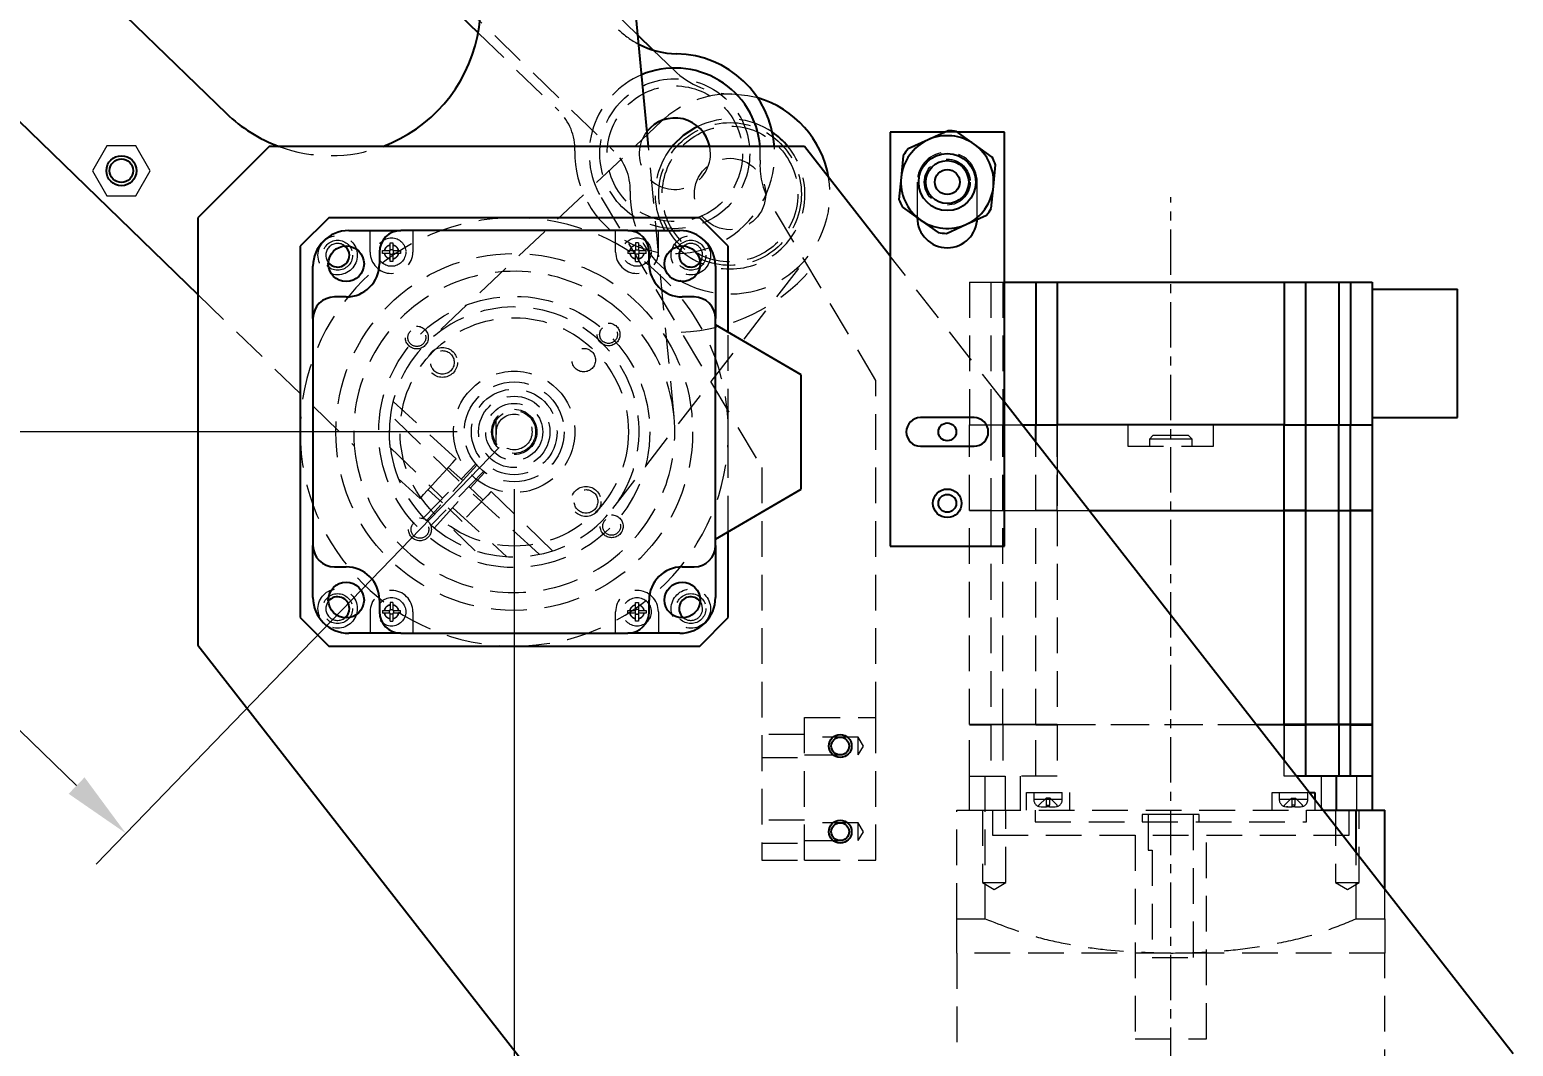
# Model space of a CAD drawing. Header units: millimetres. Extents: x -449 to 2916, y -1257 to 1632.
# Drawn here: x 1622.1 to 1830, y 791.3 to 933.7 of the extents above; entities that cross this region are included whole.
import ezdxf

# ---------------------------------------------------------------- set-up
doc = ezdxf.new("R2010")
doc.units = ezdxf.units.MM
doc.header["$PDSIZE"] = -1
doc.linetypes.add('CENTER', pattern=[10.16, 6.35, -1.27, 1.27, -1.27])
doc.linetypes.add('HIDDEN', pattern=[0.075, 0.05, -0.025])
doc.layers.add('细线层', color=252, linetype='Continuous', lineweight=13)
doc.styles.add('wf', font='')
doc.styles.get('wf').set_extended_font_data('Microsoft YaHei')
doc.dimstyles.new('wf3', dxfattribs={"dimscale": 3, "dimtxt": 3, "dimasz": 3.2, "dimexe": 2, "dimexo": 1, "dimgap": 0.8, "dimtad": 1, "dimdec": 1, "dimdsep": 46, "dimtxsty": 'wf', "dimcen": 0, "dimclrd": 6, "dimclre": 6, "dimadec": 0, "dimazin": 0, "dimtm": 1e-09, "dimtfac": 0.7, "dimtdec": 1, "dimtmove": 0, "dimatfit": 3, "dimfxl": 0, "dimtolj": 1, "dimlwd": 13, "dimlwe": 13, "dimarcsym": 0})
doc.dimstyles.new('wf8', dxfattribs={"dimscale": 8, "dimtxt": 4, "dimasz": 3.2, "dimexe": 2, "dimexo": 1, "dimgap": 0.8, "dimtad": 1, "dimdec": 1, "dimdsep": 46, "dimtxsty": 'wf', "dimcen": 0, "dimclrd": 6, "dimclre": 6, "dimadec": 0, "dimazin": 0, "dimtm": 1e-09, "dimtfac": 0.7, "dimtdec": 1, "dimtmove": 0, "dimatfit": 3, "dimfxl": 0, "dimtolj": 1, "dimlwd": 13, "dimlwe": 13, "dimarcsym": 0})

# ---------------------------------------------------------------- blocks, each defined once
blk = doc.blocks.new('*D345')
at = {"color": 6, "lineweight": 13}
for p, q in [((1465.22, 1090.79), (1408.71, 1032.42)), ((1419.78, 1030.05), (1628.7, 827.78)), ((1687.94, 875.16), (1631.43, 816.79))]:
    blk.add_line(p, q, dxfattribs=at)
at = {"color": 6}
for points in [[(1420.89, 1031.2), (1418.66, 1028.9), (1412.88, 1036.73)], [(1627.59, 826.63), (1629.82, 828.93), (1635.6, 821.1)]]:
    blk.add_solid(points, dxfattribs=at)
at = {"layer": 'Defpoints', "color": 0}
for p in [(1467.31, 1092.95), (1690.03, 877.32), (1635.6, 821.1)]:
    blk.add_point(p, dxfattribs=at)
at = {"color": 0, "insert": (1529.16, 934), "char_height": 9, "attachment_point": 5, "rotation": 315.9268, "style": 'wf'}
blk.add_mtext('\\A1;310', dxfattribs=at)
blk = doc.blocks.new('*D346')
at = {"color": 6, "lineweight": 13}
for p, q in [((1682.03, 877.32), (1572.82, 877.32)), ((1588.82, 720.42), (1588.82, 851.72)), ((1684.03, 694.82), (1572.82, 694.82))]:
    blk.add_line(p, q, dxfattribs=at)
at = {"color": 6}
for points in [[(1593.08, 851.72), (1584.55, 851.72), (1588.82, 877.32)], [(1584.55, 720.42), (1593.08, 720.42), (1588.82, 694.82)]]:
    blk.add_solid(points, dxfattribs=at)
at = {"layer": 'Defpoints', "color": 0}
for p in [(1588.82, 877.32), (1690.03, 877.32), (1692.03, 694.82)]:
    blk.add_point(p, dxfattribs=at)
at = {"color": 0, "insert": (1565.79, 786.07), "char_height": 32, "attachment_point": 5, "rotation": 90, "style": 'wf'}
blk.add_mtext('\\A1;182.5', dxfattribs=at)
blk = doc.blocks.new('*D347')
at = {"color": 6, "lineweight": 13}
for p, q in [((1690.03, 869.32), (1690.03, 608.83)), ((1782.03, 677.95), (1782.03, 608.83)), ((1756.43, 624.83), (1715.63, 624.83))]:
    blk.add_line(p, q, dxfattribs=at)
at = {"color": 6}
for points in [[(1715.63, 629.1), (1715.63, 620.57), (1690.03, 624.83)], [(1756.43, 620.57), (1756.43, 629.1), (1782.03, 624.83)]]:
    blk.add_solid(points, dxfattribs=at)
at = {"layer": 'Defpoints', "color": 0}
for p in [(1690.03, 877.32), (1782.03, 685.95), (1690.03, 624.83)]:
    blk.add_point(p, dxfattribs=at)
at = {"color": 0, "insert": (1736.03, 647.77), "char_height": 32, "attachment_point": 5, "style": 'wf'}
blk.add_mtext('\\A1;92', dxfattribs=at)

msp = doc.modelspace()

# ---------------------------------------------------------------- linework, layer by layer
for p, q in [((1607.914, 1007.83), (1684.967, 933.231)), ((1585.544, 984.045), (1649.704, 921.928)), ((1565.407, 974.311), (1645.709, 896.567)), ((1708.822, 917.32), (1706.046, 946.461)), ((1709.512, 930.801), (1707.337, 932.907)), ((1750.403, 919.32), (1742.709, 919.32)), ((1742.709, 919.32), (1742.709, 861.32)), ((1750.82, 919.509), (1748.021, 918.238)), ((1754.49, 917.606), (1751.991, 919.394)), ((1758.709, 919.32), (1752.095, 919.32)), ((1758.709, 861.32), (1758.709, 919.32)), ((1655.709, 917.32), (1645.709, 907.32)), ((1730.709, 917.32), (1655.709, 917.32)), ((1742.709, 901.96), (1730.709, 917.32)), ((1748.021, 918.238), (1745.223, 916.967)), ((1756.99, 915.818), (1754.49, 917.606)), ((1744.538, 916.01), (1744.239, 912.951)), ((1744.239, 912.951), (1743.941, 909.893)), ((1757.178, 911.688), (1757.477, 914.747)), ((1756.879, 908.629), (1757.178, 911.688)), ((1744.427, 908.821), (1746.927, 907.033)), ((1645.709, 907.32), (1645.709, 847.445)), ((1664.029, 907.32), (1660.029, 903.32)), ((1716.029, 907.32), (1664.029, 907.32)), ((1720.029, 903.32), (1716.029, 907.32)), ((1746.927, 907.033), (1749.427, 905.245)), ((1753.396, 906.401), (1756.195, 907.672)), ((1666.829, 905.52), (1674.129, 905.52)), ((1705.929, 905.52), (1674.129, 905.52)), ((1705.929, 905.52), (1713.229, 905.52)), ((1750.598, 905.13), (1753.396, 906.401)), ((1660.029, 903.32), (1660.029, 851.32)), ((1671.129, 902.52), (1671.129, 900.87)), ((1708.929, 900.87), (1708.929, 902.52)), ((1720.029, 891.27), (1720.029, 903.32)), ((1661.829, 893.22), (1661.829, 900.52)), ((1718.229, 900.52), (1718.229, 893.22)), ((1758.709, 898.32), (1763.129, 898.32)), ((1763.129, 898.32), (1763.129, 878.32)), ((1763.129, 898.32), (1766.129, 898.32)), ((1766.129, 898.32), (1766.129, 878.32)), ((1766.129, 898.32), (1797.929, 898.32)), ((1797.929, 898.32), (1797.929, 878.32)), ((1797.929, 898.32), (1800.929, 898.32)), ((1800.929, 898.32), (1800.929, 878.32)), ((1800.929, 898.32), (1805.579, 898.32)), ((1805.579, 898.32), (1805.579, 878.32)), ((1805.579, 898.32), (1807.229, 898.32)), ((1807.229, 898.32), (1807.229, 878.32)), ((1807.229, 898.32), (1810.229, 898.32)), ((1810.229, 898.32), (1810.229, 878.32)), ((1666.479, 896.22), (1664.829, 896.22)), ((1715.229, 896.22), (1713.579, 896.22)), ((1810.229, 897.32), (1822.229, 897.32)), ((1822.229, 879.32), (1822.229, 897.32)), ((1661.829, 893.22), (1661.829, 861.42)), ((1718.229, 861.42), (1718.229, 893.22)), ((1730.229, 885.32), (1718.229, 892.32)), ((1730.229, 869.32), (1730.229, 885.32)), ((1830.029, 790.196), (1758.709, 881.481)), ((1754.459, 879.32), (1746.959, 879.32)), ((1761.179, 878.32), (1763.129, 878.32)), ((1763.129, 875.824), (1763.129, 878.32)), ((1763.129, 878.32), (1766.129, 878.32)), ((1797.929, 878.32), (1766.129, 878.32)), ((1797.929, 866.33), (1797.929, 878.32)), ((1797.929, 878.32), (1800.929, 878.32)), ((1800.929, 878.32), (1800.929, 866.33)), ((1800.929, 878.32), (1805.579, 878.32)), ((1805.579, 866.33), (1805.579, 878.32)), ((1805.579, 878.32), (1807.229, 878.32)), ((1807.229, 866.33), (1807.229, 878.32)), ((1807.229, 878.32), (1810.229, 878.32)), ((1810.229, 879.32), (1822.229, 879.32)), ((1810.229, 878.32), (1810.229, 866.33)), ((1746.959, 875.32), (1754.459, 875.32)), ((1718.229, 862.32), (1730.229, 869.32)), ((1770.546, 866.33), (1797.929, 866.33)), ((1770.554, 866.32), (1797.929, 866.32)), ((1800.929, 866.33), (1797.929, 866.33)), ((1797.929, 836.32), (1797.929, 866.32)), ((1797.929, 866.32), (1800.929, 866.32)), ((1800.929, 866.33), (1805.579, 866.33)), ((1800.929, 866.32), (1800.929, 836.32)), ((1800.929, 866.32), (1805.579, 866.32)), ((1805.579, 866.33), (1807.229, 866.33)), ((1805.579, 836.32), (1805.579, 866.32)), ((1805.579, 866.32), (1807.229, 866.32)), ((1810.229, 866.33), (1807.229, 866.33)), ((1807.229, 836.32), (1807.229, 866.32)), ((1807.229, 866.32), (1810.229, 866.32)), ((1810.229, 866.32), (1810.229, 836.32)), ((1720.029, 851.32), (1720.029, 863.37)), ((1661.829, 854.12), (1661.829, 861.42)), ((1718.229, 861.42), (1718.229, 854.12)), ((1742.709, 861.32), (1758.709, 861.32)), ((1664.829, 858.42), (1666.479, 858.42)), ((1713.579, 858.42), (1715.229, 858.42)), ((1671.129, 853.77), (1671.129, 852.12)), ((1708.929, 852.12), (1708.929, 853.77)), ((1660.029, 851.32), (1664.029, 847.32)), ((1716.029, 847.32), (1720.029, 851.32)), ((1674.129, 849.12), (1666.829, 849.12)), ((1674.129, 849.12), (1705.929, 849.12)), ((1713.229, 849.12), (1705.929, 849.12)), ((1645.709, 847.445), (1720.029, 752.32)), ((1664.029, 847.32), (1716.029, 847.32)), ((1793.993, 836.32), (1797.929, 836.32)), ((1797.929, 836.31), (1794.001, 836.31)), ((1800.929, 836.32), (1797.929, 836.32)), ((1797.929, 836.31), (1800.929, 836.31)), ((1805.579, 836.32), (1800.929, 836.32)), ((1800.929, 836.31), (1800.929, 829.12)), ((1805.579, 836.31), (1800.929, 836.31)), ((1807.229, 836.32), (1805.579, 836.32)), ((1805.579, 836.31), (1805.579, 829.12)), ((1807.229, 836.31), (1805.579, 836.31)), ((1810.229, 836.32), (1807.229, 836.32)), ((1807.229, 829.12), (1807.229, 836.31)), ((1807.229, 836.31), (1810.229, 836.31)), ((1810.229, 836.31), (1810.229, 829.12)), ((1805.229, 829.12), (1799.618, 829.12)), ((1805.229, 824.32), (1805.229, 829.12)), ((1810.229, 829.12), (1805.229, 829.12)), ((1810.229, 829.12), (1810.229, 824.32)), ((1801.415, 826.82), (1802.229, 826.82)), ((1802.229, 826.82), (1802.229, 825.778)), ((1803.368, 824.32), (1808.029, 824.32)), ((1808.029, 818.354), (1808.029, 824.32)), ((1808.029, 824.32), (1812.029, 824.32)), ((1812.029, 813.235), (1812.029, 824.32))]:
    msp.add_line(p, q)
at = {"color": 1, "linetype": 'CENTER', "lineweight": 0}
msp.add_line((1782.029, 685.949), (1782.029, 910.21), dxfattribs=at)
at = {"color": 8, "linetype": 'Continuous', "lineweight": 15}
for p, q in [((1766.129, 878.32), (1766.129, 871.984)), ((1797.929, 831.282), (1797.929, 836.31))]:
    msp.add_line(p, q, dxfattribs=at)
at = {"flags": 128}
for points in [[(1715.743, 920.119), (1715.293, 919.891), (1713.679, 918.819)], [(1713.679, 918.819), (1712.289, 917.469), (1712.163, 917.32)]]:
    msp.add_lwpolyline(points, dxfattribs=at)
for centre, radius in [((1634.983, 913.911), 2.1), ((1634.983, 913.911), 1.65), ((1750.709, 912.32), 4), ((1750.709, 912.32), 3), ((1750.709, 912.32), 1.75), ((1666.479, 900.87), 2.5), ((1713.579, 900.87), 2.5), ((1750.709, 877.32), 1.25), ((1750.709, 867.32), 2), ((1750.709, 867.32), 1.25), ((1666.479, 853.77), 2.5), ((1713.579, 853.77), 2.5), ((1735.709, 833.32), 1.6), ((1735.709, 833.32), 1.25), ((1735.709, 821.32), 1.6), ((1735.709, 821.32), 1.25)]:
    msp.add_circle(centre, radius)
for centre, radius, start, end in [((1664.311, 937.016), 21, 290.29821, 45.92682), ((1712.993, 942.285), 12, 242.52977, 268.9757), ((1712.529, 916.29), 14, 4.21914, 88.9757), ((1712.529, 916.29), 12, 4.92395, 112.86121), ((1720.269, 910.645), 14, 9.78443, 73.90231), ((1664.311, 937.016), 21, 225.92682, 249.70179), ((1712.529, 916.29), 5, 11.88804, 141.37535), ((1720.269, 910.645), 10.5, 39.47288, 55.61064), ((1750.709, 912.32), 7.19, 79.72889, 89.11571), ((1750.709, 912.32), 6.5, 114.4223, 174.4223), ((1750.709, 912.32), 7.19, 139.72889, 149.11571), ((1750.709, 912.32), 6.5, 54.4223, 114.4223), ((1750.709, 912.32), 6.5, 354.4223, 54.4223), ((1750.709, 912.32), 7.19, 19.72889, 29.11571), ((1750.709, 912.32), 6.5, 174.4223, 234.4223), ((1750.709, 912.32), 6.5, 294.4223, 354.4223), ((1750.709, 912.32), 7.19, 199.72889, 209.11571), ((1750.709, 912.32), 7.19, 319.72889, 329.11571), ((1750.709, 907.32), 4.2, 180, 0), ((1750.709, 912.32), 6.5, 234.4223, 294.4223), ((1666.829, 900.52), 5, 90, 180), ((1674.129, 902.52), 3, 90, 180), ((1705.929, 902.52), 3, 0, 90), ((1713.229, 900.52), 5, 0, 90), ((1750.709, 912.32), 7.19, 259.72889, 269.11571), ((1665.28, 902.068), 1.65, 0, 51.70882), ((1714.778, 902.068), 1.65, 128.29117, 320.83714), ((1665.28, 902.068), 1.65, 218.29118, 0), ((1666.479, 900.87), 4.65, 270, 0), ((1713.579, 900.87), 4.65, 180, 270), ((1664.829, 893.22), 3, 90, 180), ((1715.229, 893.22), 3, 0, 90), ((1746.959, 877.32), 2, 90, 270), ((1754.459, 877.32), 2, 270, 90), ((1664.829, 861.42), 3, 180, 270), ((1715.229, 861.42), 3, 270, 0), ((1666.479, 853.77), 4.65, 0, 90), ((1713.579, 853.77), 4.65, 90, 180), ((1666.829, 854.12), 5, 180, 270), ((1665.28, 852.571), 1.65, 0, 141.70882), ((1665.28, 852.571), 1.65, 308.29118, 0), ((1714.778, 852.571), 1.65, 38.29118, 231.70882), ((1713.229, 854.12), 5, 270, 0), ((1674.129, 852.12), 3, 180, 270), ((1705.929, 852.12), 3, 270, 0)]:
    msp.add_arc(centre, radius, start, end)
at = {"layer": '细线层', "color": 252, "linetype": 'HIDDEN', "lineweight": 0, "ltscale": 100}
for p, q in [((1707.337, 932.907), (1520.813, 1113.493)), ((1504.085, 1110.202), (1703.994, 916.657)), ((1684.967, 933.231), (1696.255, 922.302)), ((1712.386, 928.019), (1709.512, 930.801)), ((1710.664, 920.83), (1678.023, 890.052)), ((1752.095, 919.32), (1750.403, 919.32)), ((1632.962, 917.411), (1630.941, 913.911)), ((1637.003, 917.411), (1632.962, 917.411)), ((1639.024, 913.911), (1637.003, 917.411)), ((1712.427, 879.453), (1708.822, 917.32)), ((1717.529, 916.29), (1717.421, 917.32)), ((1724.494, 915.376), (1724.484, 917.32)), ((1630.941, 913.911), (1632.962, 910.411)), ((1637.003, 910.411), (1639.024, 913.911)), ((1746.509, 912.32), (1746.509, 907.32)), ((1754.909, 907.32), (1754.909, 912.32)), ((1632.962, 910.411), (1637.003, 910.411)), ((1702.214, 910.157), (1724.709, 872.32)), ((1740.709, 884.544), (1725.869, 909.505)), ((1669.829, 902.52), (1669.829, 905.52)), ((1675.829, 905.52), (1675.829, 902.52)), ((1704.229, 902.52), (1704.229, 905.52)), ((1710.229, 902.52), (1710.229, 905.52)), ((1671.553, 902.719), (1672.553, 902.719)), ((1671.553, 902.321), (1671.553, 902.719)), ((1672.553, 902.321), (1671.553, 902.321)), ((1672.625, 902.719), (1672.553, 902.719)), ((1672.553, 902.719), (1672.553, 902.321)), ((1672.553, 902.321), (1672.625, 902.321)), ((1672.625, 902.827), (1672.625, 903.827)), ((1672.625, 903.827), (1673.033, 903.827)), ((1673.033, 902.827), (1672.625, 902.827)), ((1672.625, 902.827), (1672.625, 902.719)), ((1672.625, 902.321), (1672.625, 902.212)), ((1673.033, 903.827), (1673.033, 902.827)), ((1673.033, 902.827), (1673.033, 902.719)), ((1673.105, 902.719), (1673.033, 902.719)), ((1673.033, 902.321), (1673.105, 902.321)), ((1673.033, 902.212), (1673.033, 902.321)), ((1673.105, 902.719), (1674.105, 902.719)), ((1673.105, 902.321), (1673.105, 902.719)), ((1674.105, 902.321), (1673.105, 902.321)), ((1674.105, 902.719), (1674.105, 902.321)), ((1705.953, 902.719), (1706.953, 902.719)), ((1705.953, 902.719), (1705.953, 902.321)), ((1706.953, 902.321), (1705.953, 902.321)), ((1706.953, 902.321), (1706.953, 902.719)), ((1706.953, 902.719), (1707.025, 902.719)), ((1707.025, 902.321), (1706.953, 902.321)), ((1707.025, 903.827), (1707.025, 902.827)), ((1707.433, 903.827), (1707.025, 903.827)), ((1707.025, 902.719), (1707.025, 902.827)), ((1707.025, 902.827), (1707.433, 902.827)), ((1707.025, 902.212), (1707.025, 902.321)), ((1707.433, 903.827), (1707.433, 902.827)), ((1707.433, 902.827), (1707.433, 902.719)), ((1707.433, 902.719), (1707.505, 902.719)), ((1707.505, 902.321), (1707.433, 902.321)), ((1707.433, 902.321), (1707.433, 902.212)), ((1707.505, 902.719), (1707.505, 902.321)), ((1707.505, 902.719), (1708.505, 902.719)), ((1708.505, 902.321), (1707.505, 902.321)), ((1708.505, 902.321), (1708.505, 902.719)), ((1672.625, 901.212), (1672.625, 902.212)), ((1672.625, 902.212), (1673.033, 902.212)), ((1673.033, 901.212), (1672.625, 901.212)), ((1673.033, 902.212), (1673.033, 901.212)), ((1703.864, 866.603), (1731.337, 902.072)), ((1707.025, 901.212), (1707.025, 902.212)), ((1707.433, 902.212), (1707.025, 902.212)), ((1707.025, 901.212), (1707.433, 901.212)), ((1707.433, 902.212), (1707.433, 901.212)), ((1758.709, 881.481), (1742.709, 901.96)), ((1753.829, 898.32), (1753.829, 878.32)), ((1753.829, 898.32), (1756.829, 898.32)), ((1756.829, 898.32), (1756.829, 878.32)), ((1756.829, 898.32), (1758.479, 898.32)), ((1758.479, 898.32), (1758.479, 878.32)), ((1758.479, 898.32), (1758.709, 898.32)), ((1766.129, 898.32), (1766.129, 878.32)), ((1797.929, 898.32), (1797.929, 878.32)), ((1805.579, 898.32), (1805.579, 878.32)), ((1807.229, 898.32), (1807.229, 878.32)), ((1645.709, 896.567), (1667.614, 875.358)), ((1720.029, 863.37), (1720.029, 891.27)), ((1740.709, 837.32), (1740.709, 884.544)), ((1681.893, 873.562), (1673.065, 881.573)), ((1682.291, 870.405), (1672.7, 879.69)), ((1687.429, 879.142), (1687.429, 875.497)), ((1753.829, 866.33), (1753.829, 878.32)), ((1753.829, 878.32), (1756.829, 878.32)), ((1756.829, 878.32), (1756.829, 866.33)), ((1756.829, 878.32), (1758.479, 878.32)), ((1758.479, 866.33), (1758.479, 878.32)), ((1758.479, 878.32), (1761.179, 878.32)), ((1766.129, 866.33), (1766.129, 878.32)), ((1776.029, 878.32), (1776.029, 875.32)), ((1788.029, 875.32), (1788.029, 878.32)), ((1797.929, 878.32), (1797.929, 866.33)), ((1805.579, 866.33), (1805.579, 878.32)), ((1807.229, 878.32), (1807.229, 866.33)), ((1763.129, 866.33), (1763.129, 875.824)), ((1776.029, 875.32), (1788.029, 875.32)), ((1779.529, 876.82), (1779.029, 876.32)), ((1782.029, 876.32), (1779.029, 876.32)), ((1779.029, 876.32), (1779.029, 875.32)), ((1782.029, 876.82), (1779.529, 876.82)), ((1784.529, 876.82), (1782.029, 876.82)), ((1785.029, 876.32), (1782.029, 876.32)), ((1785.029, 876.32), (1784.529, 876.82)), ((1785.029, 875.32), (1785.029, 876.32)), ((1672.656, 875.14), (1679.995, 868.034)), ((1677.329, 865.28), (1684.649, 872.841)), ((1684.797, 872.67), (1677.724, 864.876)), ((1685.727, 871.798), (1678.406, 864.237)), ((1678.835, 863.868), (1685.907, 871.662)), ((1682.821, 870.492), (1680.784, 872.34)), ((1724.709, 872.32), (1724.709, 817.32)), ((1766.129, 871.984), (1766.129, 866.33)), ((1673.778, 870.798), (1676.853, 868.008)), ((1677.962, 869.23), (1679.998, 867.382)), ((1693.515, 860.181), (1683.629, 869.151)), ((1685.657, 867.772), (1683.681, 869.685)), ((1695.37, 860.666), (1686.805, 868.958)), ((1677.329, 865.28), (1677.724, 864.876)), ((1680.76, 866.668), (1682.736, 864.755)), ((1681.411, 866.707), (1688.977, 859.842)), ((1756.829, 866.33), (1753.829, 866.33)), ((1753.829, 836.32), (1753.829, 866.32)), ((1753.829, 866.32), (1756.829, 866.32)), ((1756.829, 866.33), (1758.479, 866.33)), ((1756.829, 866.32), (1756.829, 836.32)), ((1756.829, 866.32), (1758.479, 866.32)), ((1758.479, 866.33), (1763.129, 866.33)), ((1758.479, 836.32), (1758.479, 866.32)), ((1758.479, 866.32), (1763.129, 866.32)), ((1766.129, 866.33), (1763.129, 866.33)), ((1763.129, 836.32), (1763.129, 866.32)), ((1763.129, 866.32), (1766.129, 866.32)), ((1766.129, 866.33), (1770.546, 866.33)), ((1766.129, 866.32), (1766.129, 836.32)), ((1766.129, 866.32), (1770.554, 866.32)), ((1797.929, 866.32), (1797.929, 836.32)), ((1805.579, 836.32), (1805.579, 866.32)), ((1807.229, 866.32), (1807.229, 836.32)), ((1681.588, 863.569), (1684.571, 860.682)), ((1672.625, 853.427), (1672.625, 852.427)), ((1673.033, 853.427), (1672.625, 853.427)), ((1672.625, 852.427), (1673.033, 852.427)), ((1672.625, 852.319), (1672.625, 852.427)), ((1673.033, 853.427), (1673.033, 852.427)), ((1673.033, 852.427), (1673.033, 852.319)), ((1707.025, 852.427), (1707.025, 853.427)), ((1707.025, 853.427), (1707.433, 853.427)), ((1707.025, 852.427), (1707.025, 852.319)), ((1707.433, 852.427), (1707.025, 852.427)), ((1707.433, 853.427), (1707.433, 852.427)), ((1707.433, 852.427), (1707.433, 852.319)), ((1669.829, 852.12), (1669.829, 849.12)), ((1671.553, 852.319), (1672.553, 852.319)), ((1671.553, 852.319), (1671.553, 851.921)), ((1672.553, 851.921), (1671.553, 851.921)), ((1672.553, 851.921), (1672.553, 852.319)), ((1672.553, 852.319), (1672.625, 852.319)), ((1672.625, 851.921), (1672.553, 851.921)), ((1672.625, 851.812), (1672.625, 851.921)), ((1672.625, 850.812), (1672.625, 851.812)), ((1673.033, 851.812), (1672.625, 851.812)), ((1672.625, 850.812), (1673.033, 850.812)), ((1673.033, 852.319), (1673.105, 852.319)), ((1673.033, 851.921), (1673.033, 851.812)), ((1673.105, 851.921), (1673.033, 851.921)), ((1673.033, 851.812), (1673.033, 850.812)), ((1673.105, 852.319), (1673.105, 851.921)), ((1673.105, 852.319), (1674.105, 852.319)), ((1674.105, 851.921), (1673.105, 851.921)), ((1674.105, 851.921), (1674.105, 852.319)), ((1675.829, 852.12), (1675.829, 849.12)), ((1704.229, 849.12), (1704.229, 852.12)), ((1705.953, 852.319), (1706.953, 852.319)), ((1705.953, 851.921), (1705.953, 852.319)), ((1706.953, 851.921), (1705.953, 851.921)), ((1707.025, 852.319), (1706.953, 852.319)), ((1706.953, 852.319), (1706.953, 851.921)), ((1706.953, 851.921), (1707.025, 851.921)), ((1707.025, 851.921), (1707.025, 851.812)), ((1707.025, 850.812), (1707.025, 851.812)), ((1707.025, 851.812), (1707.433, 851.812)), ((1707.433, 850.812), (1707.025, 850.812)), ((1707.505, 852.319), (1707.433, 852.319)), ((1707.433, 851.812), (1707.433, 851.921)), ((1707.433, 851.921), (1707.505, 851.921)), ((1707.433, 851.812), (1707.433, 850.812)), ((1707.505, 851.921), (1707.505, 852.319)), ((1707.505, 852.319), (1708.505, 852.319)), ((1708.505, 851.921), (1707.505, 851.921)), ((1708.505, 852.319), (1708.505, 851.921)), ((1710.229, 852.12), (1710.229, 849.12)), ((1730.709, 817.32), (1730.709, 837.32)), ((1730.709, 837.32), (1740.709, 837.32)), ((1740.709, 817.32), (1740.709, 837.32)), ((1756.829, 836.32), (1753.829, 836.32)), ((1753.829, 829.12), (1753.829, 836.31)), ((1753.829, 836.31), (1756.829, 836.31)), ((1758.479, 836.32), (1756.829, 836.32)), ((1756.829, 836.31), (1756.829, 829.12)), ((1758.479, 836.31), (1756.829, 836.31)), ((1763.129, 836.32), (1758.479, 836.32)), ((1758.479, 836.31), (1758.479, 829.12)), ((1763.129, 836.31), (1758.479, 836.31)), ((1766.129, 836.32), (1763.129, 836.32)), ((1763.129, 829.12), (1763.129, 836.31)), ((1763.129, 836.31), (1766.129, 836.31)), ((1766.129, 836.32), (1793.993, 836.32)), ((1766.129, 836.31), (1766.129, 829.12)), ((1794.001, 836.31), (1766.129, 836.31)), ((1797.929, 836.31), (1797.929, 829.12)), ((1805.579, 836.31), (1805.579, 829.12)), ((1807.229, 836.31), (1807.229, 829.12)), ((1730.709, 834.92), (1724.709, 834.92)), ((1738.209, 834.57), (1730.709, 834.57)), ((1738.209, 833.32), (1738.209, 834.57)), ((1738.96, 833.32), (1738.209, 834.57)), ((1724.709, 831.72), (1730.709, 831.72)), ((1730.709, 832.07), (1738.209, 832.07)), ((1738.209, 832.07), (1738.209, 833.32)), ((1738.209, 832.07), (1738.96, 833.32)), ((1797.929, 829.12), (1797.929, 831.282)), ((1753.829, 824.32), (1753.829, 829.12)), ((1753.829, 829.12), (1758.829, 829.12)), ((1755.979, 829.12), (1755.979, 824.32)), ((1758.829, 829.12), (1758.829, 824.32)), ((1766.129, 829.12), (1758.829, 829.12)), ((1760.979, 824.32), (1760.979, 829.12)), ((1799.618, 829.12), (1797.929, 829.12)), ((1803.079, 829.12), (1803.079, 824.32)), ((1805.229, 829.12), (1805.229, 824.32)), ((1808.079, 824.32), (1808.079, 829.12)), ((1761.829, 826.82), (1767.829, 826.82)), ((1761.829, 824.32), (1761.829, 826.82)), ((1762.829, 826.82), (1762.829, 825.82)), ((1766.829, 825.82), (1762.829, 825.82)), ((1766.829, 825.82), (1762.829, 825.82)), ((1764.553, 826.02), (1763.553, 825.02)), ((1764.625, 826.02), (1764.553, 826.02)), ((1764.625, 825.02), (1764.625, 826.02)), ((1765.033, 826.02), (1764.625, 826.02)), ((1765.033, 826.02), (1765.033, 825.02)), ((1765.105, 826.02), (1765.033, 826.02)), ((1766.105, 825.02), (1765.105, 826.02)), ((1766.829, 825.82), (1766.829, 826.82)), ((1767.829, 826.82), (1767.829, 824.32)), ((1796.229, 826.82), (1801.415, 826.82)), ((1796.229, 824.32), (1796.229, 826.82)), ((1797.229, 826.82), (1797.229, 825.82)), ((1801.229, 825.82), (1797.229, 825.82)), ((1801.229, 825.82), (1797.229, 825.82)), ((1798.953, 826.02), (1797.953, 825.02)), ((1798.953, 826.02), (1799.025, 826.02)), ((1799.025, 825.02), (1799.025, 826.02)), ((1799.025, 826.02), (1799.433, 826.02)), ((1799.433, 826.02), (1799.433, 825.02)), ((1799.433, 826.02), (1799.505, 826.02)), ((1800.505, 825.02), (1799.505, 826.02)), ((1801.229, 825.82), (1801.229, 826.82)), ((1802.229, 825.778), (1802.229, 824.32)), ((1752.029, 809.114), (1752.029, 824.32)), ((1752.029, 824.32), (1756.029, 824.32)), ((1755.63, 824.32), (1755.63, 814.22)), ((1756.029, 809.114), (1756.029, 824.32)), ((1756.029, 824.32), (1803.368, 824.32)), ((1757.029, 824.32), (1757.029, 820.82)), ((1758.93, 814.22), (1758.93, 824.32)), ((1763.029, 824.32), (1763.029, 822.72)), ((1763.553, 824.863), (1763.553, 825.02)), ((1763.553, 824.863), (1763.849, 824.82)), ((1764.625, 825.02), (1765.033, 825.02)), ((1764.625, 824.873), (1764.625, 825.02)), ((1764.625, 824.82), (1764.625, 824.873)), ((1765.033, 824.873), (1765.033, 825.02)), ((1765.033, 824.873), (1765.033, 824.82)), ((1765.809, 824.82), (1766.105, 824.863)), ((1766.105, 824.863), (1766.105, 825.02)), ((1782.029, 823.72), (1778.029, 823.72)), ((1778.029, 823.72), (1778.029, 822.72)), ((1778.854, 823.72), (1778.854, 818.72)), ((1786.029, 823.72), (1782.029, 823.72)), ((1785.204, 803.72), (1785.204, 823.72)), ((1786.029, 822.72), (1786.029, 823.72)), ((1797.953, 824.863), (1797.953, 825.02)), ((1797.953, 824.863), (1798.249, 824.82)), ((1799.433, 825.02), (1799.025, 825.02)), ((1799.025, 824.873), (1799.025, 825.02)), ((1799.025, 824.82), (1799.025, 824.873)), ((1799.433, 824.873), (1799.433, 825.02)), ((1799.433, 824.873), (1799.433, 824.82)), ((1800.209, 824.82), (1800.505, 824.863)), ((1800.505, 824.863), (1800.505, 825.02)), ((1801.029, 822.72), (1801.029, 824.32)), ((1805.128, 824.32), (1805.128, 814.22)), ((1807.029, 820.82), (1807.029, 824.32)), ((1808.428, 814.22), (1808.428, 824.32)), ((1730.709, 822.92), (1724.709, 822.92)), ((1738.209, 822.57), (1730.709, 822.57)), ((1738.209, 821.32), (1738.209, 822.57)), ((1738.96, 821.32), (1738.209, 822.57)), ((1738.209, 820.07), (1738.209, 821.32)), ((1738.209, 820.07), (1738.96, 821.32)), ((1763.029, 822.72), (1801.029, 822.72)), ((1724.709, 819.72), (1730.709, 819.72)), ((1730.709, 820.07), (1738.209, 820.07)), ((1757.029, 820.82), (1807.029, 820.82)), ((1777.029, 820.82), (1777.029, 792.32)), ((1787.029, 792.32), (1787.029, 820.82)), ((1724.709, 817.32), (1730.709, 817.32)), ((1730.709, 817.32), (1740.709, 817.32)), ((1778.854, 818.72), (1779.429, 818.72)), ((1779.429, 818.72), (1779.429, 803.72)), ((1808.029, 809.114), (1808.029, 818.354)), ((1755.63, 814.22), (1758.93, 814.22)), ((1755.63, 814.22), (1757.28, 813.228)), ((1757.28, 813.228), (1758.93, 814.22)), ((1805.128, 814.22), (1808.428, 814.22)), ((1805.128, 814.22), (1806.778, 813.228)), ((1806.778, 813.228), (1808.428, 814.22)), ((1812.029, 809.114), (1812.029, 813.235)), ((1752.029, 809.114), (1756.029, 809.114)), ((1808.029, 809.114), (1812.029, 809.114)), ((1782.029, 804.32), (1752.029, 804.32)), ((1752.029, 804.32), (1752.029, 748.32)), ((1779.429, 803.72), (1785.204, 803.72)), ((1812.029, 804.32), (1782.029, 804.32)), ((1812.029, 748.32), (1812.029, 804.32)), ((1777.029, 792.32), (1787.029, 792.32))]:
    msp.add_line(p, q, dxfattribs=at)
at = {"layer": '细线层', "color": 252, "linetype": 'HIDDEN', "lineweight": 0, "ltscale": 100, "flags": 128}
for points in [[(1724.15, 924.096), (1722.785, 924.417), (1720.519, 924.642)], [(1716.057, 901.026), (1716.302, 901.437), (1716.428, 902.068)], [(1679.373, 870.785), (1680.152, 871.643), (1680.854, 872.417), (1681.412, 873.032), (1681.77, 873.426), (1681.893, 873.562)], [(1676.853, 868.008), (1676.976, 868.144), (1677.334, 868.538), (1677.892, 869.153), (1678.594, 869.927), (1679.373, 870.785)], [(1686.805, 868.958), (1686.677, 868.826), (1686.307, 868.443), (1685.73, 867.847), (1685.003, 867.096), (1684.196, 866.264), (1683.39, 865.431), (1682.663, 864.68), (1682.086, 864.084), (1681.716, 863.701), (1681.588, 863.569)], [(1716.428, 852.571), (1716.302, 853.202), (1716.073, 853.593)]]:
    msp.add_lwpolyline(points, dxfattribs=at)
at = {"layer": '细线层', "color": 252, "linetype": 'HIDDEN', "lineweight": 0, "ltscale": 100}
for centre, radius in [((1712.529, 916.29), 10.5), ((1712.529, 916.29), 9.5), ((1720.269, 910.645), 10), ((1720.269, 910.645), 9.5), ((1720.269, 910.645), 5), ((1750.709, 912.32), 3.219), ((1665.28, 902.068), 2.75), ((1672.829, 902.52), 2), ((1707.229, 902.52), 2), ((1714.778, 902.068), 2.75), ((1665.279, 902.07), 2.1), ((1690.029, 877.32), 25), ((1714.779, 902.07), 2.1), ((1690.029, 877.32), 19), ((1690.029, 877.32), 16), ((1676.378, 890.536), 1.6), ((1703.245, 890.97), 1.6), ((1703.245, 890.97), 1.25), ((1676.378, 890.536), 1.25), ((1679.97, 887.058), 2.1), ((1679.97, 887.058), 1.65), ((1699.767, 887.378), 1.65), ((1690.029, 877.32), 8.5), ((1690.029, 877.32), 7), ((1690.029, 877.32), 6), ((1690.029, 877.32), 5), ((1690.029, 877.32), 4), ((1690.029, 877.32), 3.175), ((1690.029, 877.32), 3), ((1690.029, 877.32), 2.5), ((1700.087, 867.582), 2.1), ((1700.087, 867.582), 1.65), ((1676.813, 863.669), 1.6), ((1676.813, 863.669), 1.25), ((1703.679, 864.104), 1.6), ((1703.679, 864.104), 1.25), ((1665.28, 852.571), 2.75), ((1665.279, 852.57), 2.1), ((1714.778, 852.571), 2.75), ((1714.779, 852.57), 2.1), ((1672.829, 852.12), 2), ((1707.229, 852.12), 2)]:
    msp.add_circle(centre, radius, dxfattribs=at)
for centre, radius, start, end in [((1712.993, 942.285), 12, 225.92662, 242.52977), ((1712.529, 916.29), 12, 112.86121, 210.73179), ((1720.733, 936.64), 12, 225.92682, 268.9759), ((1720.269, 910.645), 14, 88.9759, 133.31795), ((1691.038, 916.914), 7.5, 358.33563, 45.92662), ((1720.269, 910.645), 10.5, 55.61064, 115.53043), ((1712.529, 916.29), 5, 141.37535, 0), ((1664.311, 937.016), 21, 249.70179, 290.29821), ((1712.529, 916.29), 14, 178.33563, 4.21914), ((1720.269, 910.645), 10.5, 140.52712, 39.47288), ((1698.778, 911.269), 7.5, 358.33583, 45.92682), ((1734.465, 914.615), 10, 175.63499, 210.73179), ((1750.709, 912.32), 4.2, 0, 180), ((1720.269, 910.645), 14, 178.33583, 9.78443), ((1690.029, 877.32), 30, 90, 180), ((1690.029, 877.32), 30, 0, 90), ((1665.28, 902.068), 1.65, 51.70882, 218.29118), ((1672.829, 902.52), 3, 180, 0), ((1707.229, 902.52), 3, 180, 0), ((1714.778, 902.068), 1.65, 0, 128.29117), ((1690.029, 877.32), 22.5, 45.92682, 185.00075), ((1712.529, 916.29), 25, 272.04639, 319.39472), ((1690.029, 877.32), 17.5, 228.3831, 223.47053), ((1690.029, 877.32), 22.5, 5.43965, 45.92682), ((1690.029, 877.32), 22.5, 185.00075, 5.43965), ((1690.029, 877.32), 30, 180, 270), ((1690.029, 877.32), 30, 270, 0), ((1672.829, 852.12), 3, 0, 180), ((1707.229, 852.12), 3, 0, 180), ((1665.28, 852.571), 1.65, 141.70882, 308.29118), ((1714.778, 852.571), 1.65, 231.70882, 0), ((1763.829, 825.82), 1, 180, 253.91564), ((1765.829, 825.82), 1, 286.1014, 0), ((1798.229, 825.82), 1, 180, 253.91564), ((1800.229, 825.82), 1, 286.1014, 0)]:
    msp.add_arc(centre, radius, start, end, dxfattribs=at)
for points, knots in [([(1671.849, 902.719), (1671.875, 902.81), (1671.93, 902.997), (1672.111, 903.234), (1672.347, 903.416), (1672.533, 903.472), (1672.625, 903.499)], [0, 0, 0, 0, 0.2446254, 0.4999977, 0.7553843, 1, 1, 1, 1]), ([(1672.625, 903.499), (1672.533, 903.472), (1672.347, 903.416), (1672.111, 903.234), (1671.93, 902.997), (1671.875, 902.81), (1671.849, 902.719)], [0, 0, 0, 0, 0.2446157, 0.5000023, 0.7553746, 1, 1, 1, 1]), ([(1672.625, 901.541), (1672.533, 901.568), (1672.347, 901.623), (1672.111, 901.805), (1671.93, 902.042), (1671.875, 902.229), (1671.849, 902.321)], [0, 0, 0, 0, 0.244626, 0.499999, 0.755373, 1, 1, 1, 1]), ([(1671.849, 902.321), (1671.875, 902.229), (1671.93, 902.042), (1672.111, 901.805), (1672.347, 901.623), (1672.533, 901.568), (1672.625, 901.541)], [0, 0, 0, 0, 0.244627, 0.500001, 0.755374, 1, 1, 1, 1]), ([(1673.033, 903.499), (1673.124, 903.472), (1673.311, 903.416), (1673.547, 903.234), (1673.728, 902.997), (1673.782, 902.81), (1673.809, 902.719)], [0, 0, 0, 0, 0.2446157, 0.5000023, 0.7553746, 1, 1, 1, 1]), ([(1673.809, 902.719), (1673.782, 902.81), (1673.728, 902.997), (1673.547, 903.234), (1673.311, 903.416), (1673.124, 903.472), (1673.033, 903.499)], [0, 0, 0, 0, 0.2446254, 0.4999977, 0.7553843, 1, 1, 1, 1]), ([(1673.809, 902.321), (1673.782, 902.229), (1673.728, 902.042), (1673.547, 901.805), (1673.311, 901.623), (1673.124, 901.568), (1673.033, 901.541)], [0, 0, 0, 0, 0.244627, 0.500001, 0.755374, 1, 1, 1, 1]), ([(1673.033, 901.541), (1673.124, 901.568), (1673.311, 901.623), (1673.547, 901.805), (1673.728, 902.042), (1673.782, 902.229), (1673.809, 902.321)], [0, 0, 0, 0, 0.244626, 0.499999, 0.755373, 1, 1, 1, 1]), ([(1707.025, 903.499), (1706.933, 903.472), (1706.747, 903.416), (1706.511, 903.234), (1706.33, 902.997), (1706.275, 902.81), (1706.249, 902.719)], [0, 0, 0, 0, 0.2446157, 0.5000023, 0.7553746, 1, 1, 1, 1]), ([(1706.249, 902.719), (1706.275, 902.81), (1706.33, 902.997), (1706.511, 903.234), (1706.747, 903.416), (1706.933, 903.472), (1707.025, 903.499)], [0, 0, 0, 0, 0.2446254, 0.4999977, 0.7553843, 1, 1, 1, 1]), ([(1706.249, 902.321), (1706.275, 902.229), (1706.33, 902.042), (1706.511, 901.805), (1706.747, 901.623), (1706.933, 901.568), (1707.025, 901.541)], [0, 0, 0, 0, 0.244627, 0.500001, 0.755374, 1, 1, 1, 1]), ([(1707.025, 901.541), (1706.933, 901.568), (1706.747, 901.623), (1706.511, 901.805), (1706.33, 902.042), (1706.275, 902.229), (1706.249, 902.321)], [0, 0, 0, 0, 0.244626, 0.499999, 0.755373, 1, 1, 1, 1]), ([(1708.209, 902.719), (1708.182, 902.81), (1708.128, 902.997), (1707.947, 903.234), (1707.711, 903.416), (1707.524, 903.472), (1707.433, 903.499)], [0, 0, 0, 0, 0.2446254, 0.4999977, 0.7553843, 1, 1, 1, 1]), ([(1707.433, 901.541), (1707.524, 901.568), (1707.711, 901.623), (1707.947, 901.805), (1708.128, 902.042), (1708.182, 902.229), (1708.209, 902.321)], [0, 0, 0, 0, 0.244626, 0.499999, 0.755373, 1, 1, 1, 1]), ([(1708.209, 902.321), (1708.182, 902.229), (1708.128, 902.042), (1707.947, 901.805), (1707.711, 901.623), (1707.524, 901.568), (1707.433, 901.541)], [0, 0, 0, 0, 0.244627, 0.500001, 0.755374, 1, 1, 1, 1]), ([(1672.664, 875.148), (1672.664, 875.145), (1672.666, 875.134), (1672.649, 875.272), (1672.611, 875.602), (1672.555, 876.255), (1672.526, 876.962), (1672.53, 877.432), (1672.53, 877.558)], [0, 0, 0, 0, 0.05830922, 0.16748727, 0.32525202, 0.55992397, 0.88213509, 1, 1, 1, 1]), ([(1672.625, 853.099), (1672.533, 853.072), (1672.347, 853.016), (1672.111, 852.834), (1671.93, 852.597), (1671.875, 852.41), (1671.849, 852.319)], [0, 0, 0, 0, 0.244618, 0.4999993, 0.7553844, 1, 1, 1, 1]), ([(1671.849, 852.319), (1671.875, 852.41), (1671.93, 852.597), (1672.111, 852.834), (1672.347, 853.016), (1672.533, 853.072), (1672.625, 853.099)], [0, 0, 0, 0, 0.2446156, 0.5000007, 0.755382, 1, 1, 1, 1]), ([(1673.809, 852.319), (1673.782, 852.41), (1673.728, 852.597), (1673.547, 852.834), (1673.311, 853.016), (1673.124, 853.072), (1673.033, 853.099)], [0, 0, 0, 0, 0.2446156, 0.5000007, 0.755382, 1, 1, 1, 1]), ([(1673.033, 853.099), (1673.124, 853.072), (1673.311, 853.016), (1673.547, 852.834), (1673.728, 852.597), (1673.782, 852.41), (1673.809, 852.319)], [0, 0, 0, 0, 0.244618, 0.4999993, 0.7553844, 1, 1, 1, 1]), ([(1706.249, 852.319), (1706.275, 852.41), (1706.33, 852.597), (1706.511, 852.834), (1706.747, 853.016), (1706.933, 853.072), (1707.025, 853.099)], [0, 0, 0, 0, 0.2446156, 0.5000007, 0.755382, 1, 1, 1, 1]), ([(1707.025, 853.099), (1706.933, 853.072), (1706.747, 853.016), (1706.511, 852.834), (1706.33, 852.597), (1706.275, 852.41), (1706.249, 852.319)], [0, 0, 0, 0, 0.244618, 0.4999993, 0.7553844, 1, 1, 1, 1]), ([(1707.433, 853.099), (1707.524, 853.072), (1707.711, 853.016), (1707.947, 852.834), (1708.128, 852.597), (1708.182, 852.41), (1708.209, 852.319)], [0, 0, 0, 0, 0.244618, 0.4999993, 0.7553844, 1, 1, 1, 1]), ([(1708.209, 852.319), (1708.182, 852.41), (1708.128, 852.597), (1707.947, 852.834), (1707.711, 853.016), (1707.524, 853.072), (1707.433, 853.099)], [0, 0, 0, 0, 0.2446156, 0.5000007, 0.755382, 1, 1, 1, 1]), ([(1671.849, 851.921), (1671.875, 851.829), (1671.93, 851.642), (1672.111, 851.405), (1672.347, 851.223), (1672.533, 851.168), (1672.625, 851.141)], [0, 0, 0, 0, 0.2446247, 0.5000067, 0.755385, 1, 1, 1, 1]), ([(1672.625, 851.141), (1672.533, 851.168), (1672.347, 851.223), (1672.111, 851.405), (1671.93, 851.642), (1671.875, 851.829), (1671.849, 851.921)], [0, 0, 0, 0, 0.244615, 0.4999933, 0.7553753, 1, 1, 1, 1]), ([(1673.033, 851.141), (1673.124, 851.168), (1673.311, 851.223), (1673.547, 851.405), (1673.728, 851.642), (1673.782, 851.829), (1673.809, 851.921)], [0, 0, 0, 0, 0.244615, 0.4999933, 0.7553753, 1, 1, 1, 1]), ([(1673.809, 851.921), (1673.782, 851.829), (1673.728, 851.642), (1673.547, 851.405), (1673.311, 851.223), (1673.124, 851.168), (1673.033, 851.141)], [0, 0, 0, 0, 0.2446247, 0.5000067, 0.755385, 1, 1, 1, 1]), ([(1707.025, 851.141), (1706.933, 851.168), (1706.747, 851.223), (1706.511, 851.405), (1706.33, 851.642), (1706.275, 851.829), (1706.249, 851.921)], [0, 0, 0, 0, 0.244615, 0.4999933, 0.7553753, 1, 1, 1, 1]), ([(1706.249, 851.921), (1706.275, 851.829), (1706.33, 851.642), (1706.511, 851.405), (1706.747, 851.223), (1706.933, 851.168), (1707.025, 851.141)], [0, 0, 0, 0, 0.2446247, 0.5000067, 0.755385, 1, 1, 1, 1]), ([(1708.209, 851.921), (1708.182, 851.829), (1708.128, 851.642), (1707.947, 851.405), (1707.711, 851.223), (1707.524, 851.168), (1707.433, 851.141)], [0, 0, 0, 0, 0.2446247, 0.5000067, 0.755385, 1, 1, 1, 1]), ([(1707.433, 851.141), (1707.524, 851.168), (1707.711, 851.223), (1707.947, 851.405), (1708.128, 851.642), (1708.182, 851.829), (1708.209, 851.921)], [0, 0, 0, 0, 0.244615, 0.4999933, 0.7553753, 1, 1, 1, 1]), ([(1763.849, 824.82), (1763.875, 824.82), (1763.93, 824.82), (1764.111, 824.82), (1764.347, 824.82), (1764.533, 824.82), (1764.625, 824.82)], [0, 0, 0, 0, 0.2446207, 0.5000006, 0.7553784, 1, 1, 1, 1]), ([(1764.625, 824.873), (1764.693, 824.871), (1764.829, 824.865), (1764.965, 824.871), (1765.033, 824.873)], [0, 0, 0, 0, 0.4999977, 1, 1, 1, 1]), ([(1765.033, 824.82), (1765.124, 824.82), (1765.311, 824.82), (1765.547, 824.82), (1765.728, 824.82), (1765.782, 824.82), (1765.809, 824.82)], [0, 0, 0, 0, 0.2446203, 0.4999995, 0.7553786, 1, 1, 1, 1]), ([(1798.249, 824.82), (1798.275, 824.82), (1798.33, 824.82), (1798.511, 824.82), (1798.747, 824.82), (1798.933, 824.82), (1799.025, 824.82)], [0, 0, 0, 0, 0.2446214, 0.5000005, 0.7553797, 1, 1, 1, 1]), ([(1798.408, 824.82), (1798.385, 824.82), (1798.304, 824.82), (1798.272, 824.82), (1798.249, 824.82)], [0, 0, 0, 0, 0.2744914, 1, 1, 1, 1]), ([(1799.025, 824.873), (1799.093, 824.871), (1799.229, 824.865), (1799.365, 824.871), (1799.433, 824.873)], [0, 0, 0, 0, 0.5000023, 1, 1, 1, 1]), ([(1799.433, 824.82), (1799.524, 824.82), (1799.711, 824.82), (1799.947, 824.82), (1800.128, 824.82), (1800.182, 824.82), (1800.209, 824.82)], [0, 0, 0, 0, 0.2446216, 0.4999994, 0.7553793, 1, 1, 1, 1]), ([(1752.029, 804.32), (1752.029, 804.35), (1752.029, 804.41), (1752.029, 804.936), (1752.029, 805.865), (1752.029, 807.207), (1752.029, 808.506), (1752.029, 809.114)], [0, 0, 0, 0, 0.2022882, 0.4045415, 0.6114952, 0.8183494, 1, 1, 1, 1]), ([(1756.029, 809.114), (1758.401, 808.192), (1762.238, 806.702), (1767.799, 805.5), (1774.063, 804.542), (1778.831, 804.409), (1782.029, 804.32)], [0, 0, 0, 0, 0.2863044, 0.4630911, 0.639927, 1, 1, 1, 1]), ([(1782.029, 804.32), (1783.824, 804.35), (1787.414, 804.41), (1792.822, 804.936), (1798.212, 805.865), (1803.338, 807.207), (1806.534, 808.506), (1808.029, 809.114)], [0, 0, 0, 0, 0.20228819, 0.40454147, 0.61149516, 0.8183494, 1, 1, 1, 1]), ([(1812.029, 809.114), (1812.029, 808.192), (1812.029, 806.702), (1812.029, 805.5), (1812.029, 804.542), (1812.029, 804.409), (1812.029, 804.32)], [0, 0, 0, 0, 0.28630439, 0.46309115, 0.63992702, 1, 1, 1, 1])]:
    msp.add_open_spline(points, degree=3, knots=knots, dxfattribs=at)

# ---------------------------------------------------------------- dimensions: what is measured, and where the dimension line sits
dim = msp.add_aligned_dim(p1=(1467.309, 1092.948), p2=(1690.029, 877.32), distance=-78.25, dimstyle='wf3', override={"dimtxsty": 'wf'})
dim.commit()
dim.dimension.update_dxf_attribs({"geometry": '*D345', "text_midpoint": (1529.161, 933.998)})
dim = msp.add_linear_dim(base=(1588.817, 877.32), p1=(1692.029, 694.82), p2=(1690.029, 877.32), angle=90, dimstyle='wf8', override={"dimtxsty": 'wf'})
dim.commit()
dim.dimension.update_dxf_attribs({"geometry": '*D346', "text_midpoint": (1565.787, 786.07)})
dim = msp.add_linear_dim(base=(1690.029, 624.835), p1=(1782.029, 685.949), p2=(1690.029, 877.32), dimstyle='wf8', override={"dimtxsty": 'wf'})
dim.commit()
dim.dimension.update_dxf_attribs({"geometry": '*D347', "text_midpoint": (1736.029, 647.772)})

doc.saveas('drawing.dxf')
